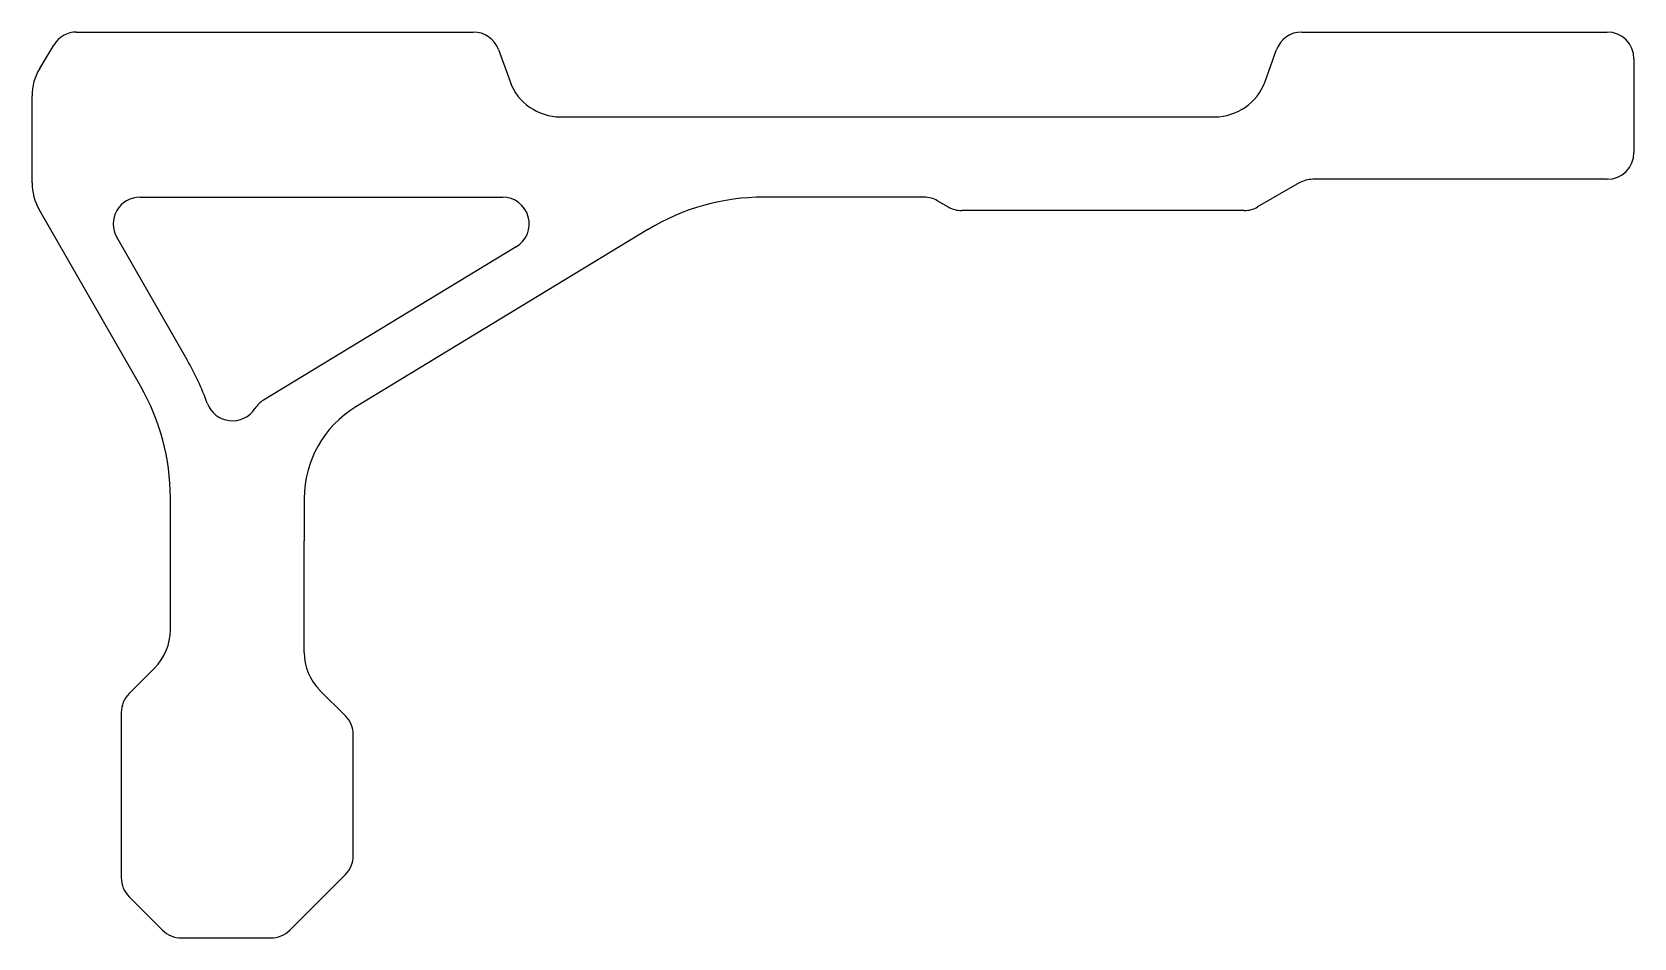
# Model space of a CAD drawing. Extents: x 1595 to 1774, y 1883 to 1984.
import ezdxf

# ---------------------------------------------------------------- set-up
doc = ezdxf.new("R2010")
doc.units = 0
doc.layers.get('0').update_dxf_attribs({"linetype": 'CONTINUOUS'})

msp = doc.modelspace()

# ---------------------------------------------------------------- linework, layer by layer
for p, q in [((1599.52, 1984.09), (1643.96, 1984.09)), ((1736.8, 1984.09), (1771.02, 1984.09)), ((1595.38, 1980.01), (1596.95, 1982.63)), ((1646.78, 1982.12), (1648.08, 1978.54)), ((1732.68, 1978.54), (1733.98, 1982.12)), ((1774.02, 1981.09), (1774.02, 1970.59)), ((1594.52, 1967.19), (1594.52, 1976.93)), ((1653.72, 1974.59), (1727.04, 1974.59)), ((1771.02, 1967.59), (1738.02, 1967.59)), ((1606.62, 1965.59), (1647.23, 1965.59)), ((1694.48, 1965.59), (1676.51, 1965.59)), ((1736.52, 1967.19), (1731.85, 1964.49)), ((1606.7, 1944.37), (1595.32, 1964.2)), ((1695.98, 1965.19), (1697.19, 1964.49)), ((1730.35, 1964.09), (1698.69, 1964.09)), ((1663.54, 1961.96), (1630.8, 1942.09)), ((1611.9, 1947.36), (1604.02, 1961.1)), ((1648.78, 1960.03), (1620.46, 1942.84)), ((1610.02, 1927.09), (1610.02, 1931.92)), ((1625.02, 1931.83), (1625.02, 1927.09)), ((1610.02, 1917.12), (1610.02, 1927.09)), ((1625.02, 1914.58), (1625.02, 1927.09)), ((1608.23, 1912.8), (1605.4, 1909.97)), ((1629.64, 1907.47), (1626.78, 1910.33)), ((1604.52, 1907.85), (1604.52, 1889.33)), ((1630.52, 1891.83), (1630.52, 1905.35)), ((1623.4, 1883.47), (1629.64, 1889.71)), ((1605.4, 1887.21), (1609.14, 1883.47)), ((1611.26, 1882.59), (1621.28, 1882.59))]:
    msp.add_line(p, q)
for centre, radius, start, end in [((1599.52, 1981.09), 3, 90, 149.0362), ((1643.96, 1981.09), 3, 20, 90), ((1736.8, 1981.09), 3, 90, 160), ((1771.02, 1981.09), 3, 0, 90), ((1600.52, 1976.93), 6, 149.0362, 180), ((1653.72, 1980.59), 6, 200, 270), ((1727.04, 1980.59), 6, 270, 340), ((1771.02, 1970.59), 3, 270, 0), ((1738.02, 1964.59), 3, 90, 120), ((1600.52, 1967.19), 6, 180, 209.859), ((1606.62, 1962.59), 3, 90, 209.859), ((1647.23, 1962.59), 3, 301.2469, 90), ((1676.51, 1940.59), 25, 90, 121.2469), ((1694.48, 1962.59), 3, 60, 90), ((1698.69, 1967.09), 3, 240, 270), ((1730.35, 1967.09), 3, 270, 300), ((1585.02, 1931.92), 31, 19.9601, 29.859), ((1585.02, 1931.92), 25, 0, 29.859), ((1616.98, 1943.53), 3, 199.9601, 327.1817), ((1622.02, 1940.28), 3, 121.2469, 147.1817), ((1637.02, 1931.83), 12, 121.2469, 180), ((1603.92, 1917.12), 6.1, 315, 0), ((1631.02, 1914.58), 6, 180, 225), ((1607.52, 1907.85), 3, 135, 180), ((1627.52, 1905.35), 3, 0, 45), ((1627.52, 1891.83), 3, 315, 360), ((1607.52, 1889.33), 3, 180, 225), ((1611.26, 1885.59), 3, 225, 270), ((1621.28, 1885.59), 3, 270, 315)]:
    msp.add_arc(centre, radius, start, end)

doc.saveas('drawing.dxf')
